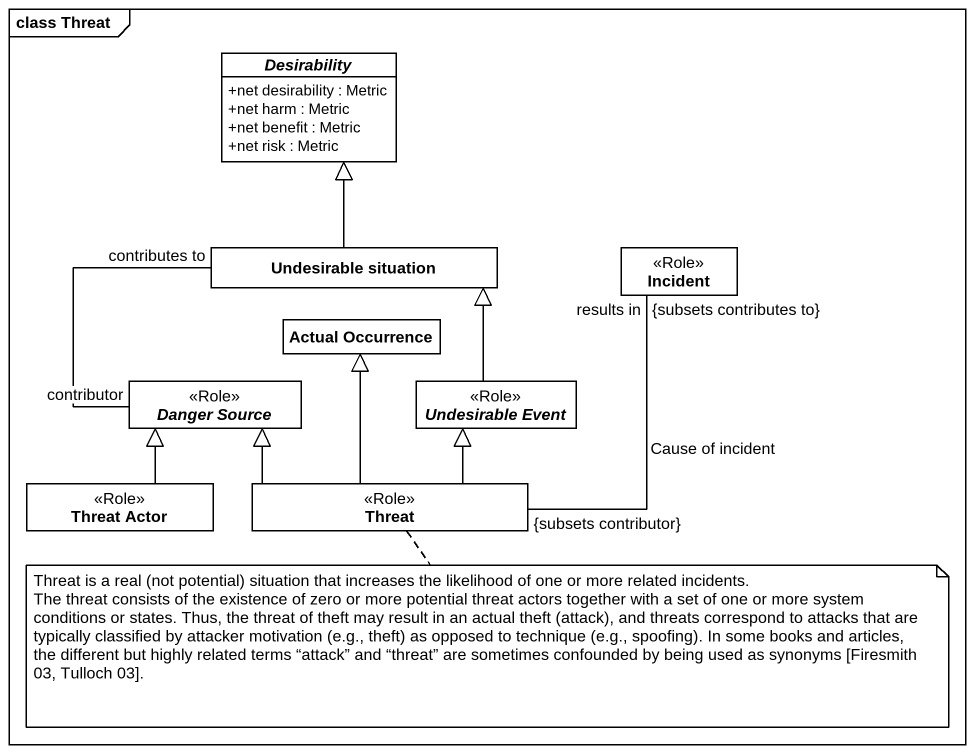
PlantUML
@startuml
mainframe class Threat
hide circle
hide empty members
skinparam classAttributeIconSize 0
abstract class Desirability {
  +net desirability : Metric
  +net harm : Metric
  +net benefit : Metric
  +net risk : Metric
}
class "Undesirable situation" as Undesirable_situation
class Incident <<Role>>
class "Actual Occurrence" as Actual_Occurrence
abstract class "Danger Source" as Danger_Source <<Role>>
abstract class "Undesirable Event" as Undesirable_Event <<Role>>
class "Threat Actor" as Threat_Actor <<Role>>
class Threat <<Role>>
Undesirable_situation -up-|> Desirability
Undesirable_situation "contributes to" -- "contributor" Danger_Source
Undesirable_Event -up-|> Undesirable_situation
Threat_Actor -up-|> Danger_Source
Threat "{subsets contributor}" -up- "results in\n{subsets contributes to}" Incident : Cause of incident
Threat -up-|> Actual_Occurrence
Threat -left-|> Danger_Source
Threat -up-|> Undesirable_Event
note bottom of Threat
  Threat is a real (not potential) situation that increases the likelihood of one or more related incidents.
  The threat consists of the existence of zero or more potential threat actors together with a set of one or more system conditions or states. Thus, the threat of theft may result in an actual theft (attack), and threats correspond to attacks that are typically classified by attacker motivation (e.g., theft) as opposed to technique (e.g., spoofing). In some books and articles, the different but highly related terms “attack” and “threat” are sometimes confounded by being used as synonyms [Firesmith 03, Tulloch 03].
end note
@enduml
